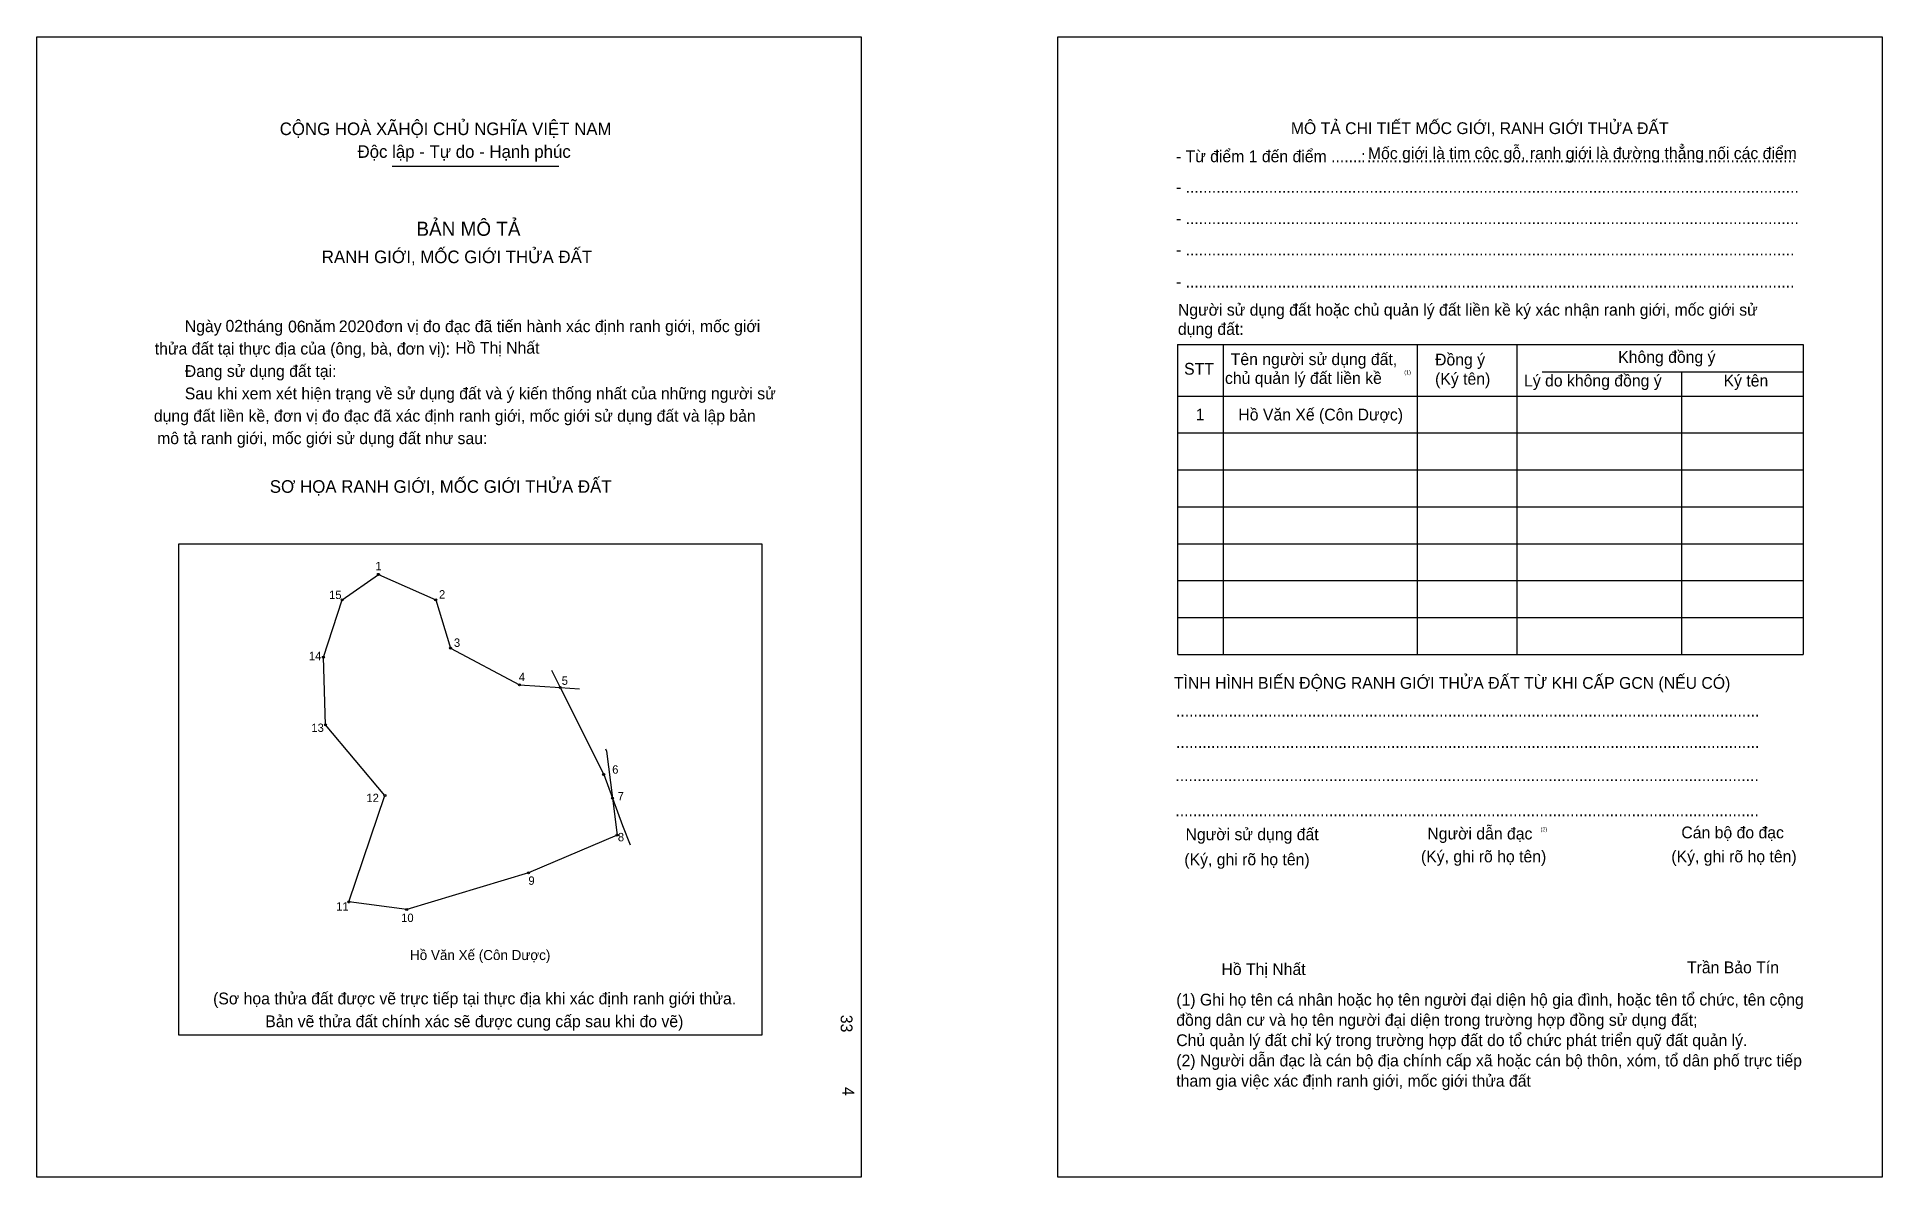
# Model space of a CAD drawing. Extents: x 549348 to 549898, y 1823807 to 1824147.
import ezdxf

# ---------------------------------------------------------------- set-up
doc = ezdxf.new("R2010")
doc.units = 0
for name, color, linetype in [('bmtKhungInTrang1', 7, 'Continuous'), ('bmtKhungInTrang2', 7, 'Continuous'), ('bmtNoiDung', 7, 'Continuous'), ('bmtTemplate', 7, 'Continuous'), ('CanhThua', 7, 'Continuous'), ('MocDinhThua', 7, 'Continuous'), ('RauThua', 7, 'Continuous'), ('SoHieuDinhThua', 7, 'Continuous'), ('TenChuLanCan', 7, 'Continuous')]:
    doc.layers.add(name, color=color, linetype=linetype)

msp = doc.modelspace()

# ---------------------------------------------------------------- linework, layer by layer
at = {"layer": 'bmtKhungInTrang1'}
msp.add_lwpolyline([(549347.78, 1824147.1), (549593.46, 1824147.1), (549593.46, 1823807.31), (549347.78, 1823807.31)], close=True, dxfattribs=at)
at = {"layer": 'bmtKhungInTrang2'}
msp.add_lwpolyline([(549652.04, 1824147.1), (549897.72, 1824147.1), (549897.72, 1823807.31), (549652.04, 1823807.31)], close=True, dxfattribs=at)
at = {"layer": 'bmtTemplate'}
for p, q in [((549453.65, 1824108.59), (549503.33, 1824108.59)), ((549701.33, 1824055.45), (549701.33, 1823963.08)), ((549759.12, 1824055.45), (549759.12, 1823963.08)), ((549788.85, 1824055.56), (549788.85, 1823963.08)), ((549874.19, 1824055.45), (549874.19, 1823963.08)), ((549796.39, 1824047.31), (549874.19, 1824047.31)), ((549687.85, 1824040.06), (549874.19, 1824040.06)), ((549687.85, 1824029.06), (549874.19, 1824029.06)), ((549687.85, 1824018.06), (549874.19, 1824018.06)), ((549687.85, 1824007.07), (549874.19, 1824007.07)), ((549687.85, 1823996.07), (549874.19, 1823996.07)), ((549687.85, 1823985.07), (549874.19, 1823985.07)), ((549687.85, 1823974.07), (549874.19, 1823974.07)), ((549687.85, 1823963.08), (549874.19, 1823963.08))]:
    msp.add_line(p, q, dxfattribs=at)
for points in [[(549687.73, 1824055.45), (549874.19, 1824055.45)], [(549687.73, 1824055.45), (549687.73, 1823963.08)], [(549837.93, 1824047.2), (549837.93, 1823963.08)]]:
    msp.add_lwpolyline(points, dxfattribs=at)
msp.add_lwpolyline([(549390.05, 1823849.63), (549390.05, 1823996.06), (549563.88, 1823996.06), (549563.88, 1823849.63)], close=True, dxfattribs=at)
at = {"layer": 'CanhThua'}
for p, q in [((549438.74, 1823979.33), (549449.55, 1823986.93)), ((549449.55, 1823986.93), (549466.63, 1823979.31)), ((549433.16, 1823962.25), (549438.74, 1823979.33)), ((549466.63, 1823979.31), (549471.03, 1823964.98)), ((549433.78, 1823942.11), (549433.16, 1823962.25)), ((549471.03, 1823964.98), (549491.63, 1823953.98)), ((549491.63, 1823953.98), (549503.71, 1823953.18)), ((549503.71, 1823953.18), (549516.7, 1823927.29)), ((549451.52, 1823921), (549433.78, 1823942.11)), ((549516.7, 1823927.29), (549519.32, 1823920.21)), ((549440.72, 1823889.3), (549451.52, 1823921)), ((549519.32, 1823920.21), (549520.74, 1823909.25)), ((549520.74, 1823909.25), (549494.31, 1823898.01)), ((549494.31, 1823898.01), (549457.99, 1823887.06)), ((549457.99, 1823887.06), (549440.72, 1823889.3))]:
    msp.add_line(p, q, dxfattribs=at)
at = {"layer": 'MocDinhThua'}
for centre in [(549449.55, 1823986.93), (549438.74, 1823979.33), (549466.63, 1823979.31), (549433.16, 1823962.25), (549471.03, 1823964.98), (549491.63, 1823953.98), (549503.71, 1823953.18), (549433.78, 1823942.11), (549516.7, 1823927.29), (549451.52, 1823921), (549519.32, 1823920.21), (549520.74, 1823909.25), (549494.31, 1823898.01), (549440.72, 1823889.3), (549457.99, 1823887.06)]:
    msp.add_circle(centre, 0.3, dxfattribs=at)
at = {"layer": 'RauThua'}
for p, q in [((549501.12, 1823958.35), (549503.71, 1823953.18)), ((549503.71, 1823953.18), (549509.49, 1823952.8)), ((549517.25, 1823934.96), (549517.51, 1823934.2)), ((549517.51, 1823934.2), (549519.32, 1823920.21)), ((549519.32, 1823920.21), (549522.32, 1823912.13)), ((549522.32, 1823912.13), (549524.63, 1823906.28))]:
    msp.add_line(p, q, dxfattribs=at)

# ---------------------------------------------------------------- texts
at = {"layer": 'bmtNoiDung'}
for s, height, p in [('02', 3.515, (549404, 1824059.24)), ('06', 3.515, (549422.64, 1824059.04)), ('2020', 3.515, (549437.77, 1824059.12)), ('Hồ Thị Nhất', 3.5151, (549472.49, 1824052.7)), ('1', 3.52, (549693.14, 1824032.8)), ('Hồ Văn Xế (Côn Dược) ', 3.5151, (549705.86, 1824032.8)), ('Hồ Thị Nhất', 3.5151, (549700.83, 1823867.53))]:
    msp.add_text(s, height=height, dxfattribs=at).set_placement(p)
for s, height, p in [('33', 3.515, (549587.34, 1823855.67)), ('4', 3.52, (549587.84, 1823834.16))]:
    msp.add_text(s, height=height, rotation=270, dxfattribs=at).set_placement(p)
at = {"layer": 'bmtTemplate'}
for s, height, p in [('CỘNG HOÀ XÃHỘI CHỦ NGHĨA VIỆT NAM', 3.7495, (549420.15, 1824117.84)), ('MÔ TẢ CHI TIẾT MỐC GIỚI, RANH GIỚI THỬA ĐẤT', 3.5138, (549721.51, 1824118.14)), ('Độc lập - Tự do - Hạnh phúc', 3.7495, (549443.34, 1824111.06)), ('Mốc giới là tim cộc gỗ, ranh giới là đường thẳng nối các điểm', 3.5138, (549744.48, 1824110.69)), ('- Từ điểm 1 đến điểm .......', 3.5138, (549687.26, 1824109.76)), (':', 3.51, (549742.46, 1824109.76)), ('..................................................................................................', 3.5138, (549744.19, 1824109.76)), ('- ............................................................................................................................................', 3.51381, (549687.26, 1824100.65)), ('BẢN MÔ TẢ', 4.218, (549460.89, 1824087.82)), ('- ............................................................................................................................................', 3.51381, (549687.26, 1824091.3)), ('RANH GIỚI, MỐC GIỚI THỬA ĐẤT', 3.7495, (549432.68, 1824079.68)), ('- ...........................................................................................................................................', 3.51381, (549687.26, 1824081.96)), ('- ...........................................................................................................................................', 3.51381, (549687.26, 1824072.39)), ('Người sử dụng đất hoặc chủ quản lý đất liền kề ký xác nhận ranh giới, mốc giới sử', 3.5138, (549687.85, 1824064.03)), ('Ngày     tháng     năm         đơn vị đo đạc đã tiến hành xác định ranh giới, mốc giới ', 3.5151, (549391.86, 1824059.12)), ('dụng đất:', 3.514, (549687.85, 1824058.31)), ('thửa đất tại thực địa của (ông, bà, đơn vị):', 3.5151, (549382.9, 1824052.45)), ('Không đồng ý', 3.5138, (549819.06, 1824049.96)), ('Đang sử dụng đất tại:', 3.5151, (549391.86, 1824045.77)), ('STT', 3.514, (549689.69, 1824046.44)), ('Tên người sử dụng đất,', 3.5138, (549703.59, 1824049.3)), ('Đồng ý', 3.514, (549764.49, 1824049.19)), ('Sau khi xem xét hiện trạng về sử dụng đất và ý kiến thống nhất của những người sử ', 3.5151, (549391.86, 1824039.09)), ('chủ quản lý đất liền kề', 3.5138, (549701.87, 1824043.68)), ('(1)', 1.172, (549755.31, 1824046.56)), ('(Ký tên)', 3.514, (549764.49, 1824043.47)), ('Lý do không đồng ý', 3.5138, (549791, 1824042.92)), ('Ký tên', 3.514, (549850.46, 1824042.92)), ('dụng đất liền kề, đơn vị đo đạc đã xác định ranh giới, mốc giới sử dụng đất và lập bản', 3.5151, (549382.64, 1824032.42)), ('mô tả ranh giới, mốc giới sử dụng đất như sau:', 3.5151, (549383.61, 1824025.74)), ('SƠ HỌA RANH GIỚI, MỐC GIỚI THỬA ĐẤT', 3.7495, (549417.19, 1824011.24)), ('TÌNH HÌNH BIẾN ĐỘNG RANH GIỚI THỬA ĐẤT TỪ KHI CẤP GCN (NẾU CÓ)', 3.5138, (549686.66, 1823952.82)), ('.....................................................................................................................................', 3.51908, (549687.26, 1823944.55)), ('.....................................................................................................................................', 3.51908, (549687.26, 1823935.2)), ('.....................................................................................................................................', 3.51908, (549687.08, 1823925.31)), ('.....................................................................................................................................', 3.51908, (549687.08, 1823914.86)), ('Người sử dụng đất', 3.5138, (549690.12, 1823907.71)), ('Người dẫn đạc', 3.5138, (549762.19, 1823907.93)), ('(2)', 1.172, (549795.94, 1823910.36)), ('Cán bộ đo đạc', 3.5138, (549837.89, 1823908.26)), ('(Ký, ghi rõ họ tên)', 3.5138, (549689.76, 1823900.24)), ('(Ký, ghi rõ họ tên)', 3.5138, (549760.28, 1823901.12)), ('(Ký, ghi rõ họ tên)', 3.5138, (549834.9, 1823901.12)), ('Trần Bảo Tín', 3.5138, (549839.56, 1823868.05)), ('(Sơ họa thửa đất được vẽ trực tiếp tại thực địa khi xác định ranh giới thửa.', 3.5151, (549400.3, 1823858.78)), ('(1) Ghi họ tên cá nhân hoặc họ tên người đại diện hộ gia đình, hoặc tên tổ chức, tên cộng', 3.5138, (549687.36, 1823858.44)), ('Bản vẽ thửa đất chính xác sẽ được cung cấp sau khi đo vẽ)', 3.5151, (549415.84, 1823851.98)), ('đồng dân cư và họ tên người đại diện trong trường hợp đồng sử dụng đất;', 3.5138, (549687.36, 1823852.39)), ('Chủ quản lý đất chỉ ký trong trường hợp đất do tổ chức phát triển quỹ đất quản lý.', 3.5138, (549687.36, 1823846.34)), ('(2) Người dẫn đạc là cán bộ địa chính cấp xã hoặc cán bộ thôn, xóm, tổ dân phố trực tiếp', 3.5138, (549687.36, 1823840.29)), ('tham gia việc xác định ranh giới, mốc giới thửa đất', 3.5138, (549687.36, 1823834.25))]:
    msp.add_text(s, height=height, dxfattribs=at).set_placement(p)
at = {"layer": 'SoHieuDinhThua'}
for s, height, p in [('1', 2.5, (549448.66, 1823988.16)), ('2', 2.5, (549467.62, 1823979.72)), ('15', 2.497, (549434.86, 1823979.57)), ('3', 2.5, (549472.07, 1823965.32)), ('14', 2.497, (549428.83, 1823961.35)), ('4', 2.5, (549491.43, 1823955.13)), ('5', 2.5, (549504.19, 1823954.01)), ('13', 2.497, (549429.58, 1823939.97)), ('6', 2.5, (549519.24, 1823927.53)), ('7', 2.5, (549520.86, 1823919.56)), ('12', 2.497, (549445.99, 1823919.06)), ('8', 2.5, (549520.93, 1823907.38)), ('9', 2.5, (549494.26, 1823894.41)), ('11', 2.497, (549436.98, 1823886.74)), ('10', 2.497, (549456.34, 1823883.33))]:
    msp.add_text(s, height=height, dxfattribs=at).set_placement(p)
at = {"layer": 'TenChuLanCan'}
msp.add_text('Hồ Văn Xế (Côn Dược)', height=2.9959, dxfattribs=at).set_placement((549458.99, 1823871.99))

doc.saveas('drawing.dxf')
